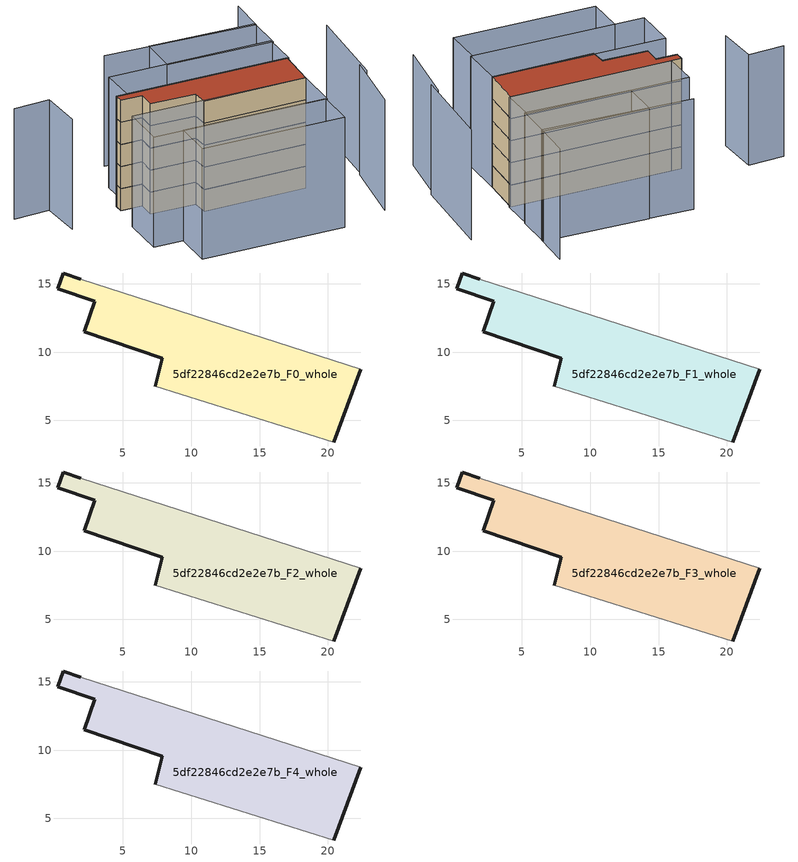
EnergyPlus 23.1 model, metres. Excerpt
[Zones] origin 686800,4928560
5df22846cd2e2e7b_F0_whole
 floor ground (EU_floor_Construction): 20.43,3.42 22.4,8.76 1.9,15.35 0.63,15.79 0.24,14.63 2.94,13.72 2.18,11.49 7.89,9.55 7.35,7.5 z0
 wall outside (EU_wall_Construction): 7.35,7.5 7.89,9.55 2.18,11.49 2.94,13.72 0.24,14.63 0.63,15.79 1.9,15.35 / 22.4,8.76 20.43,3.42 z0:3
 wall adiabatic (EU_wall_Construction): 20.43,3.42 7.35,7.5 / 1.9,15.35 22.4,8.76 z0:3
5df22846cd2e2e7b_F1_whole
 floor to 5df22846cd2e2e7b_F0_whole (EU_floor_Construction): 20.43,3.42 22.4,8.76 1.9,15.35 0.63,15.79 0.24,14.63 2.94,13.72 2.18,11.49 7.89,9.55 7.35,7.5 z3
 wall outside (EU_wall_Construction): 7.35,7.5 7.89,9.55 2.18,11.49 2.94,13.72 0.24,14.63 0.63,15.79 1.9,15.35 / 22.4,8.76 20.43,3.42 z3:6
 wall adiabatic (EU_wall_Construction): 20.43,3.42 7.35,7.5 / 1.9,15.35 22.4,8.76 z3:6
5df22846cd2e2e7b_F2_whole
 floor to 5df22846cd2e2e7b_F1_whole (EU_floor_Construction): 20.43,3.42 22.4,8.76 1.9,15.35 0.63,15.79 0.24,14.63 2.94,13.72 2.18,11.49 7.89,9.55 7.35,7.5 z6
 wall outside (EU_wall_Construction): 7.35,7.5 7.89,9.55 2.18,11.49 2.94,13.72 0.24,14.63 0.63,15.79 1.9,15.35 / 22.4,8.76 20.43,3.42 z6:9
 wall adiabatic (EU_wall_Construction): 20.43,3.42 7.35,7.5 / 1.9,15.35 22.4,8.76 z6:9
5df22846cd2e2e7b_F3_whole
 floor to 5df22846cd2e2e7b_F2_whole (EU_floor_Construction): 20.43,3.42 22.4,8.76 1.9,15.35 0.63,15.79 0.24,14.63 2.94,13.72 2.18,11.49 7.89,9.55 7.35,7.5 z9
 wall outside (EU_wall_Construction): 7.35,7.5 7.89,9.55 2.18,11.49 2.94,13.72 0.24,14.63 0.63,15.79 1.9,15.35 / 22.4,8.76 20.43,3.42 z9:12
 wall adiabatic (EU_wall_Construction): 20.43,3.42 7.35,7.5 / 1.9,15.35 22.4,8.76 z9:12
5df22846cd2e2e7b_F4_whole
 floor to 5df22846cd2e2e7b_F3_whole (EU_floor_Construction): 20.43,3.42 22.4,8.76 1.9,15.35 0.63,15.79 0.24,14.63 2.94,13.72 2.18,11.49 7.89,9.55 7.35,7.5 z12
 wall outside (EU_wall_Construction): 7.35,7.5 7.89,9.55 2.18,11.49 2.94,13.72 0.24,14.63 0.63,15.79 1.9,15.35 / 22.4,8.76 20.43,3.42 z12:15
 wall adiabatic (EU_wall_Construction): 20.43,3.42 7.35,7.5 / 1.9,15.35 22.4,8.76 z12:15
 roof outside (EU_roof_Construction): 22.4,8.76 20.43,3.42 7.35,7.5 7.89,9.55 2.18,11.49 2.94,13.72 0.24,14.63 0.63,15.79 1.9,15.35 z15
shading: 23.3,-7.29 27.51,1.43 / 27.12,-0.16 31.77,11.65 / -10.57,21.89 -5.93,20.69 / -5.93,20.69 -7.36,15.15 / 27.52,22.61 25.66,17.54 / 25.66,17.54 6.88,24.42 / 10.76,17.49 12.46,22.47 / 12.46,22.47 25.79,17.93 / 25.79,17.93 24.09,12.95 / 24.09,12.95 10.76,17.49 / 0.26,3.73 18.35,-2.2 / 18.35,-2.2 16.71,-7.2 / 16.71,-7.2 -1.38,-1.26 / -1.38,-1.26 0.26,3.73 / 18.55,-2.28 -3.53,4.98 / -3.53,4.98 -1.65,10.69 / -1.65,10.69 20.43,3.42 / 20.43,3.42 18.55,-2.28 / 22.59,8.7 1.9,15.35 / 1.9,15.35 3.39,19.99 / 3.39,19.99 24.08,13.33 / 24.08,13.33 22.59,8.7 z0:15
[Building]
EU S2 Campaign: North Axis=0; Terrain=City; Solar Distribution=FullExterior
[Site:Location]
Bologna: Latitude=44.5; Longitude=11.25; Time Zone=1; Elevation=37
[SizingPeriod:WeatherFileDays]
AnnualSizingPeriod: Begin Month=1; Begin Day of Month=1; End Month=12; End Day of Month=31; Day of Week for Start Day=Monday; Use Weather File Daylight Saving Period=No; Use Weather File Rain and Snow Indicators=No
[MATERIAL]
EU_InternalMass_Material: Roughness=MediumRough; Thickness=0.1; Conductivity=1; Density=1800; Specific Heat=900; Thermal Absorptance=0.9; Solar Absorptance=0.7; Visible Absorptance=0.7
[MATERIAL:NOMASS] Roughness=MediumRough; Thermal Absorptance=0.9; Solar Absorptance=0.7; Visible Absorptance=0.7
Name | Thermal Resistance
EU_wall_NoMass | 0.779417
EU_roof_NoMass | 0.435466
EU_floor_NoMass | 0.588222
[CONSTRUCTION]
EU_wall_Construction: EU_wall_NoMass
EU_roof_Construction: EU_roof_NoMass
EU_floor_Construction: EU_floor_NoMass
EU_InternalMass_Construction: EU_InternalMass_Material
[ZONE] Type=1; Multiplier=1; Ceiling Height=autocalculate; Floor Area=autocalculate; Part of Total Floor Area=Yes
Name | Volume
5df22846cd2e2e7b_F0_whole | 315.639
5df22846cd2e2e7b_F1_whole; 5df22846cd2e2e7b_F2_whole; 5df22846cd2e2e7b_F3_whole; 5df22846cd2e2e7b_F4_whole | 315.637
[INTERNALMASS] Construction=EU_InternalMass_Construction; Surface Area=105.213
Name | Zone or ZoneList
5df22846cd2e2e7b_F0_whole_EU_InternalMass | 5df22846cd2e2e7b_F0_whole
5df22846cd2e2e7b_F1_whole_EU_InternalMass | 5df22846cd2e2e7b_F1_whole
5df22846cd2e2e7b_F2_whole_EU_InternalMass | 5df22846cd2e2e7b_F2_whole
5df22846cd2e2e7b_F3_whole_EU_InternalMass | 5df22846cd2e2e7b_F3_whole
5df22846cd2e2e7b_F4_whole_EU_InternalMass | 5df22846cd2e2e7b_F4_whole
[OTHEREQUIPMENT] Fuel Type=Electricity; Design Level Calculation Method=Watts/Area; Power per Zone Floor Area=1; Fraction Latent=0; Fraction Radiant=0; Fraction Lost=0; Carbon Dioxide Generation Rate=0; EndUse Subcategory=EU_Step8_InternalGains
Name | Zone or ZoneList or Space or SpaceList | Schedule
EU_Step8_InternalGain_5df22846cd2e2e7b_F0_whole_f000 | 5df22846cd2e2e7b_F0_whole | EU_Step8_GainSchedule_5df22846cd2e2e7b_F0_whole_f000
EU_Step8_InternalGain_5df22846cd2e2e7b_F1_whole_f000 | 5df22846cd2e2e7b_F1_whole | EU_Step8_GainSchedule_5df22846cd2e2e7b_F1_whole_f000
EU_Step8_InternalGain_5df22846cd2e2e7b_F2_whole_f000 | 5df22846cd2e2e7b_F2_whole | EU_Step8_GainSchedule_5df22846cd2e2e7b_F2_whole_f000
EU_Step8_InternalGain_5df22846cd2e2e7b_F3_whole_f000 | 5df22846cd2e2e7b_F3_whole | EU_Step8_GainSchedule_5df22846cd2e2e7b_F3_whole_f000
EU_Step8_InternalGain_5df22846cd2e2e7b_F4_whole_f000 | 5df22846cd2e2e7b_F4_whole | EU_Step8_GainSchedule_5df22846cd2e2e7b_F4_whole_f000
[ZONEVENTILATION:DESIGNFLOWRATE] Schedule=EU_AlwaysOn; Design Flow Rate Calculation Method=AirChanges/Hour; Air Changes per Hour=0.712058; Ventilation Type=Natural; Fan Pressure Rise=0; Fan Total Efficiency=1; Constant Term Coefficient=1; Temperature Term Coefficient=0; Velocity Term Coefficient=0; Velocity Squared Term Coefficient=0; Minimum Indoor Temperature=-100; Maximum Indoor Temperature=100; Delta Temperature=-100; Minimum Outdoor Temperature=-100; Maximum Outdoor Temperature=100; Maximum Wind Speed=40
Name | Zone or ZoneList or Space or SpaceList
EU_ConstantAir_5df22846cd2e2e7b_F0_whole | 5df22846cd2e2e7b_F0_whole
EU_ConstantAir_5df22846cd2e2e7b_F1_whole | 5df22846cd2e2e7b_F1_whole
EU_ConstantAir_5df22846cd2e2e7b_F2_whole | 5df22846cd2e2e7b_F2_whole
EU_ConstantAir_5df22846cd2e2e7b_F3_whole | 5df22846cd2e2e7b_F3_whole
EU_ConstantAir_5df22846cd2e2e7b_F4_whole | 5df22846cd2e2e7b_F4_whole
[HVACTEMPLATE:THERMOSTAT] Constant Heating Setpoint=20; Constant Cooling Setpoint=50
EU_HeatOnly_5df22846cd2e2e7b_F0_whole; EU_HeatOnly_5df22846cd2e2e7b_F1_whole; EU_HeatOnly_5df22846cd2e2e7b_F2_whole; EU_HeatOnly_5df22846cd2e2e7b_F3_whole; EU_HeatOnly_5df22846cd2e2e7b_F4_whole
[HVACTEMPLATE:ZONE:IDEALLOADSAIRSYSTEM] System Availability Schedule=EU_AlwaysOn; Maximum Heating Supply Air Temperature=50; Minimum Cooling Supply Air Temperature=13; Maximum Heating Supply Air Humidity Ratio=0.0156; Minimum Cooling Supply Air Humidity Ratio=0.0077; Heating Limit=NoLimit; Cooling Limit=NoLimit; Heating Availability Schedule=EU_AlwaysOn; Cooling Availability Schedule=EU_CoolingOff; Dehumidification Control Type=ConstantSensibleHeatRatio; Cooling Sensible Heat Ratio=0.7; Dehumidification Setpoint=60; Humidification Control Type=None; Humidification Setpoint=30; Outdoor Air Method=None; Outdoor Air Flow Rate per Person=0.00944; Outdoor Air Flow Rate per Zone Floor Area=0; Outdoor Air Flow Rate per Zone=0; Demand Controlled Ventilation Type=None; Outdoor Air Economizer Type=NoEconomizer; Heat Recovery Type=None; Sensible Heat Recovery Effectiveness=0.7; Latent Heat Recovery Effectiveness=0.65
Name | Template Thermostat
5df22846cd2e2e7b_F0_whole | EU_HeatOnly_5df22846cd2e2e7b_F0_whole
5df22846cd2e2e7b_F1_whole | EU_HeatOnly_5df22846cd2e2e7b_F1_whole
5df22846cd2e2e7b_F2_whole | EU_HeatOnly_5df22846cd2e2e7b_F2_whole
5df22846cd2e2e7b_F3_whole | EU_HeatOnly_5df22846cd2e2e7b_F3_whole
5df22846cd2e2e7b_F4_whole | EU_HeatOnly_5df22846cd2e2e7b_F4_whole
[SIZING:ZONE] Zone Cooling Design Supply Air Temperature Input Method=SupplyAirTemperature; Zone Cooling Design Supply Air Temperature=13; Zone Heating Design Supply Air Temperature Input Method=SupplyAirTemperature; Zone Heating Design Supply Air Temperature=50; Zone Cooling Design Supply Air Humidity Ratio=0.008; Zone Heating Design Supply Air Humidity Ratio=0.008; Cooling Design Air Flow Method=DesignDay; Cooling Design Air Flow Rate=0; Cooling Minimum Air Flow per Zone Floor Area=0.000762; Cooling Minimum Air Flow=0; Cooling Minimum Air Flow Fraction=0.2; Heating Design Air Flow Method=DesignDay; Heating Design Air Flow Rate=0; Heating Maximum Air Flow per Zone Floor Area=0.002032; Heating Maximum Air Flow=0.141576; Heating Maximum Air Flow Fraction=0.3; Account for Dedicated Outdoor Air System=No; Dedicated Outdoor Air System Control Strategy=NeutralSupplyAir; Dedicated Outdoor Air Low Setpoint Temperature for Design=autosize; Dedicated Outdoor Air High Setpoint Temperature for Design=autosize; Zone Load Sizing Method=Sensible Load Only No Latent Load; Zone Latent Cooling Design Supply Air Humidity Ratio Input Method=HumidityRatioDifference; Zone Cooling Design Supply Air Humidity Ratio Difference=0.005; Zone Latent Heating Design Supply Air Humidity Ratio Input Method=HumidityRatioDifference; Zone Humidification Design Supply Air Humidity Ratio Difference=0.005
5df22846cd2e2e7b_F0_whole; 5df22846cd2e2e7b_F1_whole; 5df22846cd2e2e7b_F2_whole; 5df22846cd2e2e7b_F3_whole; 5df22846cd2e2e7b_F4_whole
[SCHEDULE:CONSTANT]
Name | Hourly Value
EU_AlwaysOn | 1
EU_CoolingOff | 0
[SCHEDULE:FILE] Column Number=1; Rows to Skip at Top=0; Number of Hours of Data=8760; Column Separator=Comma; Interpolate to Timestep=No; Minutes per Item=60; Adjust Schedule for Daylight Savings=Yes
Name | File
EU_Step8_GainSchedule_5df22846cd2e2e7b_F0_whole_f000 | ../../schedules/5df22846cd2e2e7b/5df22846cd2e2e7b_F0_whole_f000_gain.csv
EU_Step8_GainSchedule_5df22846cd2e2e7b_F1_whole_f000 | ../../schedules/5df22846cd2e2e7b/5df22846cd2e2e7b_F1_whole_f000_gain.csv
EU_Step8_GainSchedule_5df22846cd2e2e7b_F2_whole_f000 | ../../schedules/5df22846cd2e2e7b/5df22846cd2e2e7b_F2_whole_f000_gain.csv
EU_Step8_GainSchedule_5df22846cd2e2e7b_F3_whole_f000 | ../../schedules/5df22846cd2e2e7b/5df22846cd2e2e7b_F3_whole_f000_gain.csv
EU_Step8_GainSchedule_5df22846cd2e2e7b_F4_whole_f000 | ../../schedules/5df22846cd2e2e7b/5df22846cd2e2e7b_F4_whole_f000_gain.csv
